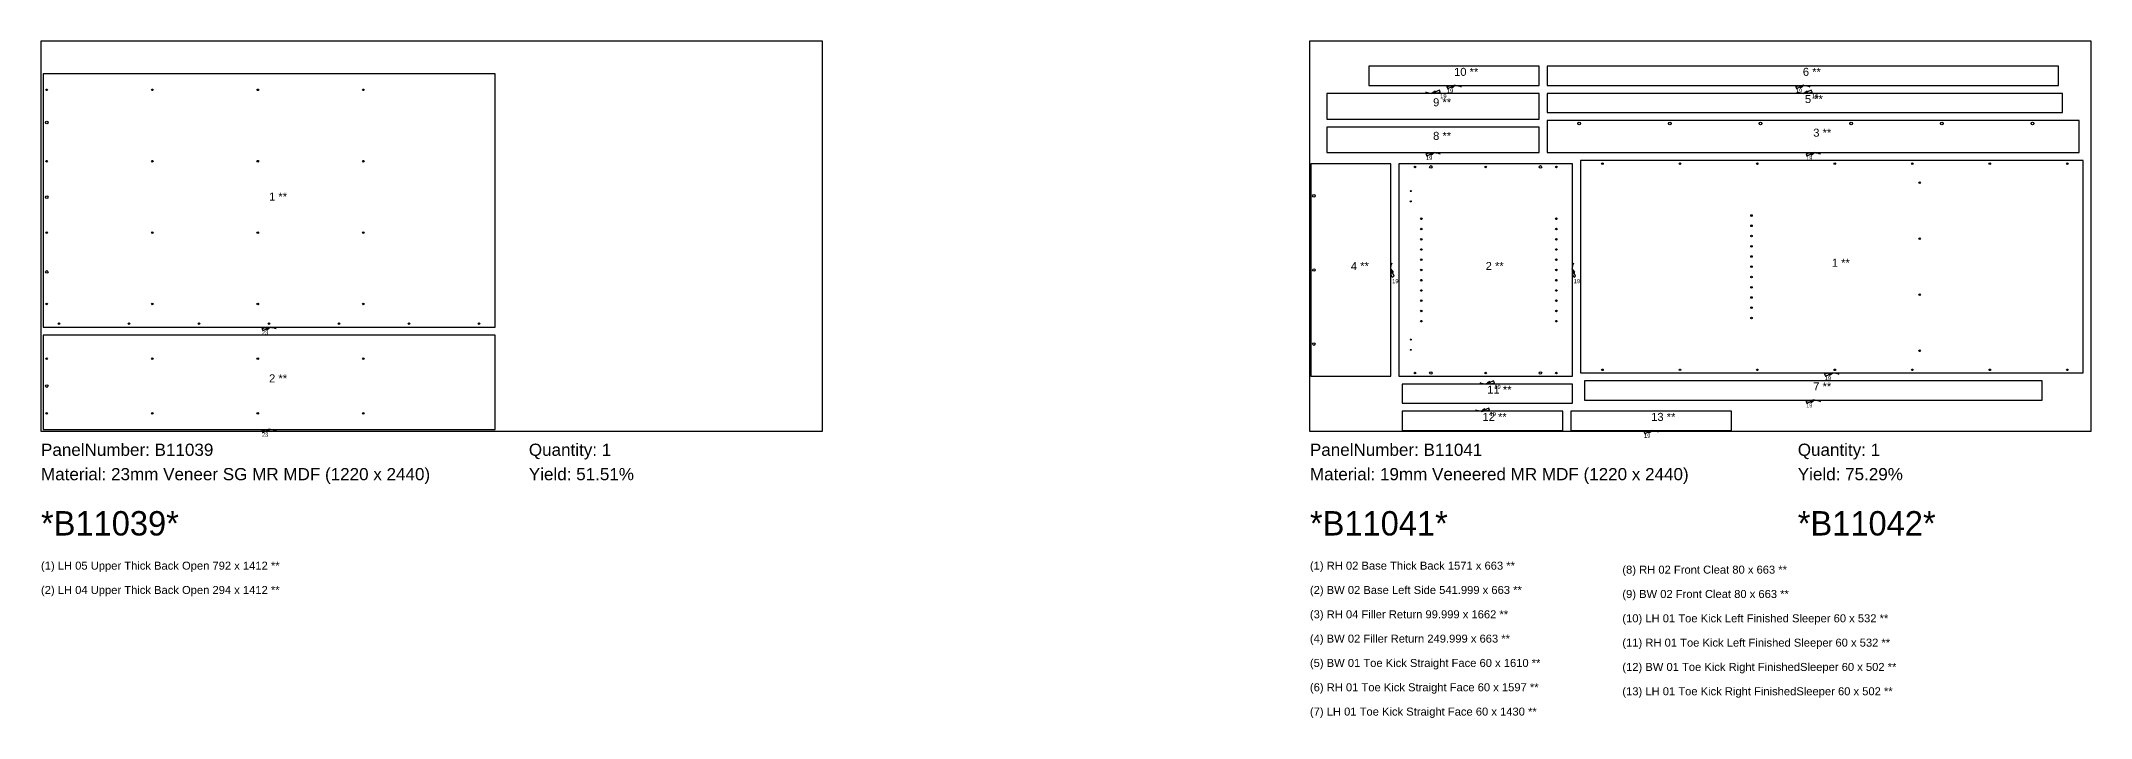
# Model space of a CAD drawing. Header units: inches. Extents: x -5 to 121280, y -1351 to 1225.
# Drawn here: x 75236 to 81640, y -895 to 1220 of the extents above; entities that cross this region are included whole.
import ezdxf

# ---------------------------------------------------------------- set-up
doc = ezdxf.new("R2010")
doc.units = ezdxf.units.IN
doc.header["$MEASUREMENT"] = 0
for name, color, linetype in [('BORDER_Z19P0RT1015', 7, 'Continuous'), ('BORDER_Z23P0RT1015', 7, 'Continuous'), ('NESTBORDER_Z19P0', 7, 'Continuous'), ('NESTBORDER_Z23P0', 7, 'Continuous'), ('NESTTEXT', 1, 'Continuous'), ('PLINEDIRECTION', 6, 'Continuous'), ('VBORE_Z11P0', 3, 'Continuous'), ('VBORE_Z12P0', 3, 'Continuous'), ('VBORE_Z19P0', 3, 'Continuous'), ('VBORE_Z23P0', 3, 'Continuous'), ('VBORE_Z2P0', 3, 'Continuous')]:
    doc.layers.add(name, color=color, linetype=linetype)
doc.styles.add('BARCODE', font='3of9.TTF', dxfattribs={"height": 3})
doc.styles.get("Standard").update_dxf_attribs({"font": 'arial.ttf'})

msp = doc.modelspace()

# ---------------------------------------------------------------- linework, layer by layer
at = {"layer": 'BORDER_Z19P0RT1015', "color": 2}
for points in [[(79628, 1077.1, -0.103855), (79647.1, 1081.1), (79916.3, 1081.1), (79916.3, 1141.1), (79384.3, 1141.1), (79384.3, 1081.1), (79653.4, 1081.1, -0.103855), (79672.5, 1077.1)], [(80717.5, 1077.1, -0.103855), (80736.6, 1081.1), (81538.3, 1081.1), (81538.3, 1141.1), (79941.3, 1141.1), (79941.3, 1081.1), (80742.9, 1081.1, -0.103855), (80762, 1077.1)], [(79607, 1060.1, -0.103855), (79587.9, 1056.1), (79253.3, 1056.1), (79253.3, 976.1), (79916.3, 976.1), (79916.3, 1056.1), (79581.6, 1056.1, -0.103855), (79562.5, 1060.1)], [(80768.5, 1060.1, -0.103855), (80749.4, 1056.1), (79941.3, 1056.1), (79941.3, 996.1), (81551.3, 996.1), (81551.3, 1056.1), (80743.1, 1056.1, -0.103855), (80724, 1060.1)], [(80750, 867.1, -0.103855), (80769.1, 871.1), (81603.3, 871.1), (81603.3, 971.1), (79941.3, 971.1), (79941.3, 871.1), (80775.4, 871.1, -0.103855), (80794.5, 867.1)], [(79562.5, 867.1, -0.103855), (79581.6, 871.1), (79916.3, 871.1), (79916.3, 951.1), (79253.3, 951.1), (79253.3, 871.1), (79587.9, 871.1, -0.103855), (79607, 867.1)], [(79457, 482.3, -0.103855), (79453, 501.3), (79453, 836), (79203, 836), (79203, 173), (79453, 173), (79453, 507.7, -0.103855), (79457, 526.7)], [(80024, 482.3, -0.103855), (80020, 501.3), (80020, 836), (79478, 836), (79478, 173), (80020, 173), (80020, 507.7, -0.103855), (80024, 526.7)], [(80808, 179.1, -0.103855), (80827.1, 183.1), (81615.8, 183.1), (81615.8, 846.1), (80044.8, 846.1), (80044.8, 183.1), (80833.4, 183.1, -0.103855), (80852.5, 179.1)], [(79776.2, 152, -0.103855), (79757.2, 148), (79488, 148), (79488, 88), (80020, 88), (80020, 148), (79750.8, 148, -0.103855), (79731.8, 152)], [(80750, 94.1, -0.103855), (80769.1, 98.1), (81487.3, 98.1), (81487.3, 158.1), (80057.3, 158.1), (80057.3, 98.1), (80775.4, 98.1, -0.103855), (80794.5, 94.1)], [(79761.2, 67, -0.103855), (79742.2, 63), (79488, 63), (79488, 3), (79990, 3), (79990, 63), (79735.8, 63, -0.103855), (79716.8, 67)], [(80243.8, -1, -0.103855), (80262.8, 3), (80517, 3), (80517, 63), (80015, 63), (80015, 3), (80269.2, 3, -0.103855), (80288.2, -1)]]:
    msp.add_lwpolyline(points, format="xyb", dxfattribs=at)
at = {"layer": 'BORDER_Z23P0RT1015', "color": 2}
for points in [[(75926.1, 321.4, -0.103855), (75945.2, 325.4), (76654.4, 325.4), (76654.4, 1117.3), (75242.4, 1117.3), (75242.4, 325.4), (75951.5, 325.4, -0.103855), (75970.6, 321.4)], [(75926.1, 2.4, -0.103855), (75945.2, 6.3), (76654.4, 6.3), (76654.4, 300.4), (75242.4, 300.4), (75242.4, 6.3), (75951.5, 6.3, -0.103855), (75970.6, 2.4)]]:
    msp.add_lwpolyline(points, format="xyb", dxfattribs=at)
at = {"layer": 'NESTBORDER_Z19P0', "color": 2}
msp.add_lwpolyline([(79200, 0), (79200, 1220), (81640, 1220), (81640, 0)], close=True, dxfattribs=at)
at = {"layer": 'NESTBORDER_Z23P0', "color": 2}
msp.add_lwpolyline([(75236, 0), (75236, 1220), (77676, 1220), (77676, 0)], close=True, dxfattribs=at)
at = {"layer": 'PLINEDIRECTION', "color": 6}
for points in [[(79607, 1060.1), (79604.4, 1065.9), (79581.2, 1055.7), (79594.1, 1057.9), (79591.5, 1063.7), (79581.2, 1055.7), (79593.4, 1059.3), (79592.2, 1062.2), (79581.2, 1055.7)], [(79628, 1077.1), (79630.6, 1071.2), (79653.8, 1081.5), (79640.9, 1079.3), (79643.5, 1073.4), (79653.8, 1081.5), (79641.6, 1077.8), (79642.9, 1074.9), (79653.8, 1081.5)], [(80717.5, 1077.1), (80720.1, 1071.2), (80743.3, 1081.5), (80730.4, 1079.3), (80733, 1073.4), (80743.3, 1081.5), (80731.1, 1077.8), (80732.4, 1074.9), (80743.3, 1081.5)], [(80768.5, 1060.1), (80765.9, 1065.9), (80742.7, 1055.7), (80755.6, 1057.9), (80753, 1063.7), (80742.7, 1055.7), (80754.9, 1059.3), (80753.7, 1062.2), (80742.7, 1055.7)], [(79562.5, 867.1), (79565.1, 861.2), (79588.3, 871.5), (79575.4, 869.3), (79578, 863.4), (79588.3, 871.5), (79576.1, 867.8), (79577.4, 864.9), (79588.3, 871.5)], [(80750, 867.1), (80752.6, 861.2), (80775.8, 871.5), (80762.9, 869.3), (80765.5, 863.4), (80775.8, 871.5), (80763.6, 867.8), (80764.9, 864.9), (80775.8, 871.5)], [(79457, 482.3), (79462.8, 484.8), (79452.6, 508.1), (79454.8, 495.2), (79460.6, 497.7), (79452.6, 508.1), (79456.3, 495.8), (79459.2, 497.1), (79452.6, 508.1)], [(80024, 482.3), (80029.8, 484.8), (80019.6, 508.1), (80021.8, 495.2), (80027.6, 497.7), (80019.6, 508.1), (80023.3, 495.8), (80026.2, 497.1), (80019.6, 508.1)], [(75926.1, 321.4), (75928.7, 315.5), (75951.9, 325.8), (75939, 323.6), (75941.6, 317.7), (75951.9, 325.8), (75939.7, 322.1), (75940.9, 319.2), (75951.9, 325.8)], [(79776.2, 152), (79773.7, 157.8), (79750.4, 147.6), (79763.3, 149.8), (79760.8, 155.6), (79750.4, 147.6), (79762.7, 151.3), (79761.4, 154.2), (79750.4, 147.6)], [(80808, 179.1), (80810.6, 173.2), (80833.8, 183.5), (80820.9, 181.3), (80823.5, 175.4), (80833.8, 183.5), (80821.6, 179.8), (80822.9, 176.9), (80833.8, 183.5)], [(79761.2, 67), (79758.7, 72.8), (79735.4, 62.6), (79748.3, 64.8), (79745.8, 70.6), (79735.4, 62.6), (79747.7, 66.3), (79746.4, 69.2), (79735.4, 62.6)], [(80750, 94.1), (80752.6, 88.2), (80775.8, 98.5), (80762.9, 96.3), (80765.5, 90.4), (80775.8, 98.5), (80763.6, 94.8), (80764.9, 91.9), (80775.8, 98.5)], [(75926.1, 2.4), (75928.7, -3.5), (75951.9, 6.8), (75939, 4.6), (75941.6, -1.3), (75951.9, 6.8), (75939.7, 3.1), (75940.9, 0.2), (75951.9, 6.8)], [(80243.8, -1), (80246.3, -6.8), (80269.6, 3.4), (80256.7, 1.2), (80259.2, -4.6), (80269.6, 3.4), (80257.3, -0.3), (80258.6, -3.2), (80269.6, 3.4)]]:
    msp.add_lwpolyline(points, dxfattribs=at)
at = {"layer": 'VBORE_Z11P0', "color": 3}
for centre in [(79548, 664.5), (79970, 664.5), (80579.5, 674.6), (80579.5, 674.6), (80579.5, 642.6), (80579.5, 642.6), (79548, 632.5), (79548, 600.5), (79970, 632.5), (79970, 600.5), (80579.5, 610.6), (80579.5, 610.6), (80579.5, 578.6), (80579.5, 578.6), (79548, 568.5), (79548, 536.5), (79970, 568.5), (79970, 536.5), (80579.5, 546.6), (80579.5, 546.6), (80579.5, 514.6), (80579.5, 514.6), (79548, 504.5), (79548, 472.5), (79970, 504.5), (79970, 472.5), (80579.5, 482.6), (80579.5, 482.6), (80579.5, 450.6), (80579.5, 450.6), (79548, 440.5), (79548, 408.5), (79970, 440.5), (79970, 408.5), (80579.5, 418.6), (80579.5, 418.6), (80579.5, 386.6), (80579.5, 386.6), (79548, 376.5), (79548, 344.5), (79970, 376.5), (79970, 344.5), (80579.5, 354.6), (80579.5, 354.6)]:
    msp.add_circle(centre, 2.5, dxfattribs=at)
at = {"layer": 'VBORE_Z12P0', "color": 3}
for centre in [(75253.9, 965.4), (79578, 826.5), (79920, 826.5), (75253.9, 731.9), (79212.5, 736), (75253.9, 498.4), (79212.5, 504.5), (79212.5, 273), (75253.9, 141.8), (79578, 182.5), (79920, 182.5)]:
    msp.add_circle(centre, 4, dxfattribs=at)
at = {"layer": 'VBORE_Z12P0', "color": 1}
for centre in [(80041.3, 962.1), (80324.5, 962.1), (80607.7, 962.1), (80890.9, 962.1), (81174.1, 962.1), (81457.3, 962.1)]:
    msp.add_circle(centre, 4, dxfattribs=at)
at = {"layer": 'VBORE_Z19P0', "color": 3}
for centre in [(80113.8, 836.6), (80355.8, 836.6), (80597.8, 836.6), (80839.8, 836.6), (81081.8, 836.6), (81323.8, 836.6), (81565.8, 836.6), (79528, 826.5), (79749, 826.5), (79970, 826.5), (81104.8, 777.1), (81104.8, 602.1), (81104.8, 427.1), (75292.4, 336.9), (75511, 336.9), (75729.7, 336.9), (75948.4, 336.9), (76167, 336.9), (76385.7, 336.9), (76604.4, 336.9), (80113.8, 192.6), (80355.8, 192.6), (80597.8, 192.6), (80839.8, 192.6), (81081.8, 192.6), (81104.8, 252.1), (81323.8, 192.6), (81565.8, 192.6), (79528, 182.5), (79749, 182.5), (79970, 182.5)]:
    msp.add_circle(centre, 2.5, dxfattribs=at)
at = {"layer": 'VBORE_Z23P0', "color": 3}
for centre in [(75253.9, 1067.3), (75583.5, 1067.3), (75913.2, 1067.3), (76242.9, 1067.3), (75253.9, 844.4), (75583.5, 844.4), (75913.2, 844.4), (76242.9, 844.4), (75253.9, 621.4), (75583.5, 621.4), (75913.2, 621.4), (76242.9, 621.4), (75253.9, 398.4), (75583.5, 398.4), (75913.2, 398.4), (76242.9, 398.4), (75253.9, 227.3), (75583.5, 227.3), (75913.2, 227.3), (76242.9, 227.3), (75253.9, 56.4), (75583.5, 56.4), (75913.2, 56.4), (76242.9, 56.4)]:
    msp.add_circle(centre, 2.5, dxfattribs=at)
at = {"layer": 'VBORE_Z2P0', "color": 3}
for centre in [(79515, 751), (79515, 719), (79515, 287), (79515, 255)]:
    msp.add_circle(centre, 1.5, dxfattribs=at)

# ---------------------------------------------------------------- texts
at = {"layer": 'NESTTEXT', "color": 1}
for s, height, p in [('10 **', 25, (79650.3, 1111.1)), ('6 **', 25, (80739.8, 1111.1)), ('9 **', 25, (79584.8, 1016.1)), ('5 **', 25, (80746.3, 1026.1)), ('8 **', 25, (79584.8, 911.1)), ('3 **', 25, (80772.3, 921.1)), ('1 **', 25, (75948.4, 721.4)), ('4 **', 25, (79328, 504.5)), ('2 **', 25, (79749, 504.5)), ('1 **', 25, (80830.3, 514.6)), ('2 **', 25, (75948.4, 153.3)), ('11 **', 25, (79754, 118)), ('7 **', 25, (80772.3, 128.1)), ('12 **', 25, (79739, 33)), ('13 **', 25, (80266, 33)), ('PanelNumber: B11039', 38.1, (75236, -76.2)), ('Quantity: 1', 38.1, (76760, -76.2)), ('PanelNumber: B11041', 38.1, (79200, -76.2)), ('Quantity: 1', 38.1, (80724, -76.2)), ('Material: 23mm Veneer SG MR MDF (1220 x 2440)', 38.1, (75236, -152.4)), ('Yield: 51.51%', 38.1, (76760, -152.4)), ('Material: 19mm Veneered MR MDF (1220 x 2440)', 38.1, (79200, -152.4)), ('Yield: 75.29%', 38.1, (80724, -152.4)), ('(1) LH 05 Upper Thick Back Open 792 x 1412 **', 25, (75236, -431.8)), ('(1) RH 02 Base Thick Back 1571 x 663 **', 25, (79200, -431.8)), ('(8) RH 02 Front Cleat 80 x 663 **', 25, (80176, -444.3)), ('(2) LH 04 Upper Thick Back Open 294 x 1412 **', 25, (75236, -507.8)), ('(2) BW 02 Base Left Side 541.999 x 663 **', 25, (79200, -507.8)), ('(9) BW 02 Front Cleat 80 x 663 **', 25, (80176, -520.3)), ('(3) RH 04 Filler Return 99.999 x 1662 **', 25, (79200, -583.8)), ('(10) LH 01 Toe Kick Left Finished Sleeper 60 x 532 **', 25, (80176, -596.3)), ('(4) BW 02 Filler Return 249.999 x 663 **', 25, (79200, -659.8)), ('(11) RH 01 Toe Kick Left Finished Sleeper 60 x 532 **', 25, (80176, -672.3)), ('(5) BW 01 Toe Kick Straight Face 60 x 1610 **', 25, (79200, -735.8)), ('(12) BW 01 Toe Kick Right FinishedSleeper 60 x 502 **', 25, (80176, -748.3)), ('(6) RH 01 Toe Kick Straight Face 60 x 1597 **', 25, (79200, -811.8)), ('(13) LH 01 Toe Kick Right FinishedSleeper 60 x 502 **', 25, (80176, -824.3)), ('(7) LH 01 Toe Kick Straight Face 60 x 1430 **', 25, (79200, -887.8))]:
    msp.add_text(s, height=height, dxfattribs=at).set_placement(p)
at = {"layer": 'NESTTEXT', "color": 1, "style": 'BARCODE'}
for s, p in [('*B11039*', (75236, -325.1)), ('*B11041*', (79200, -325.1)), ('*B11042*', (80724, -325.1))]:
    msp.add_text(s, height=76.2, dxfattribs=at).set_placement(p)
at = {"layer": 'PLINEDIRECTION', "color": 6}
for s, p in [('19', (79607, 1041.1)), ('19', (79628, 1058.1)), ('19', (80717.5, 1058.1)), ('19', (80768.5, 1041.1)), ('19', (79562.5, 848.1)), ('19', (80750, 848.1)), ('19', (79457, 463.3)), ('19', (80024, 463.3)), ('23', (75926.1, 302.4)), ('19', (79776.2, 133)), ('19', (80808, 160.1)), ('19', (80750, 75.1)), ('19', (79761.2, 48)), ('23', (75926.1, -16.6)), ('19', (80243.8, -20))]:
    msp.add_text(s, height=12.7, dxfattribs=at).set_placement(p)

doc.saveas('drawing.dxf')
